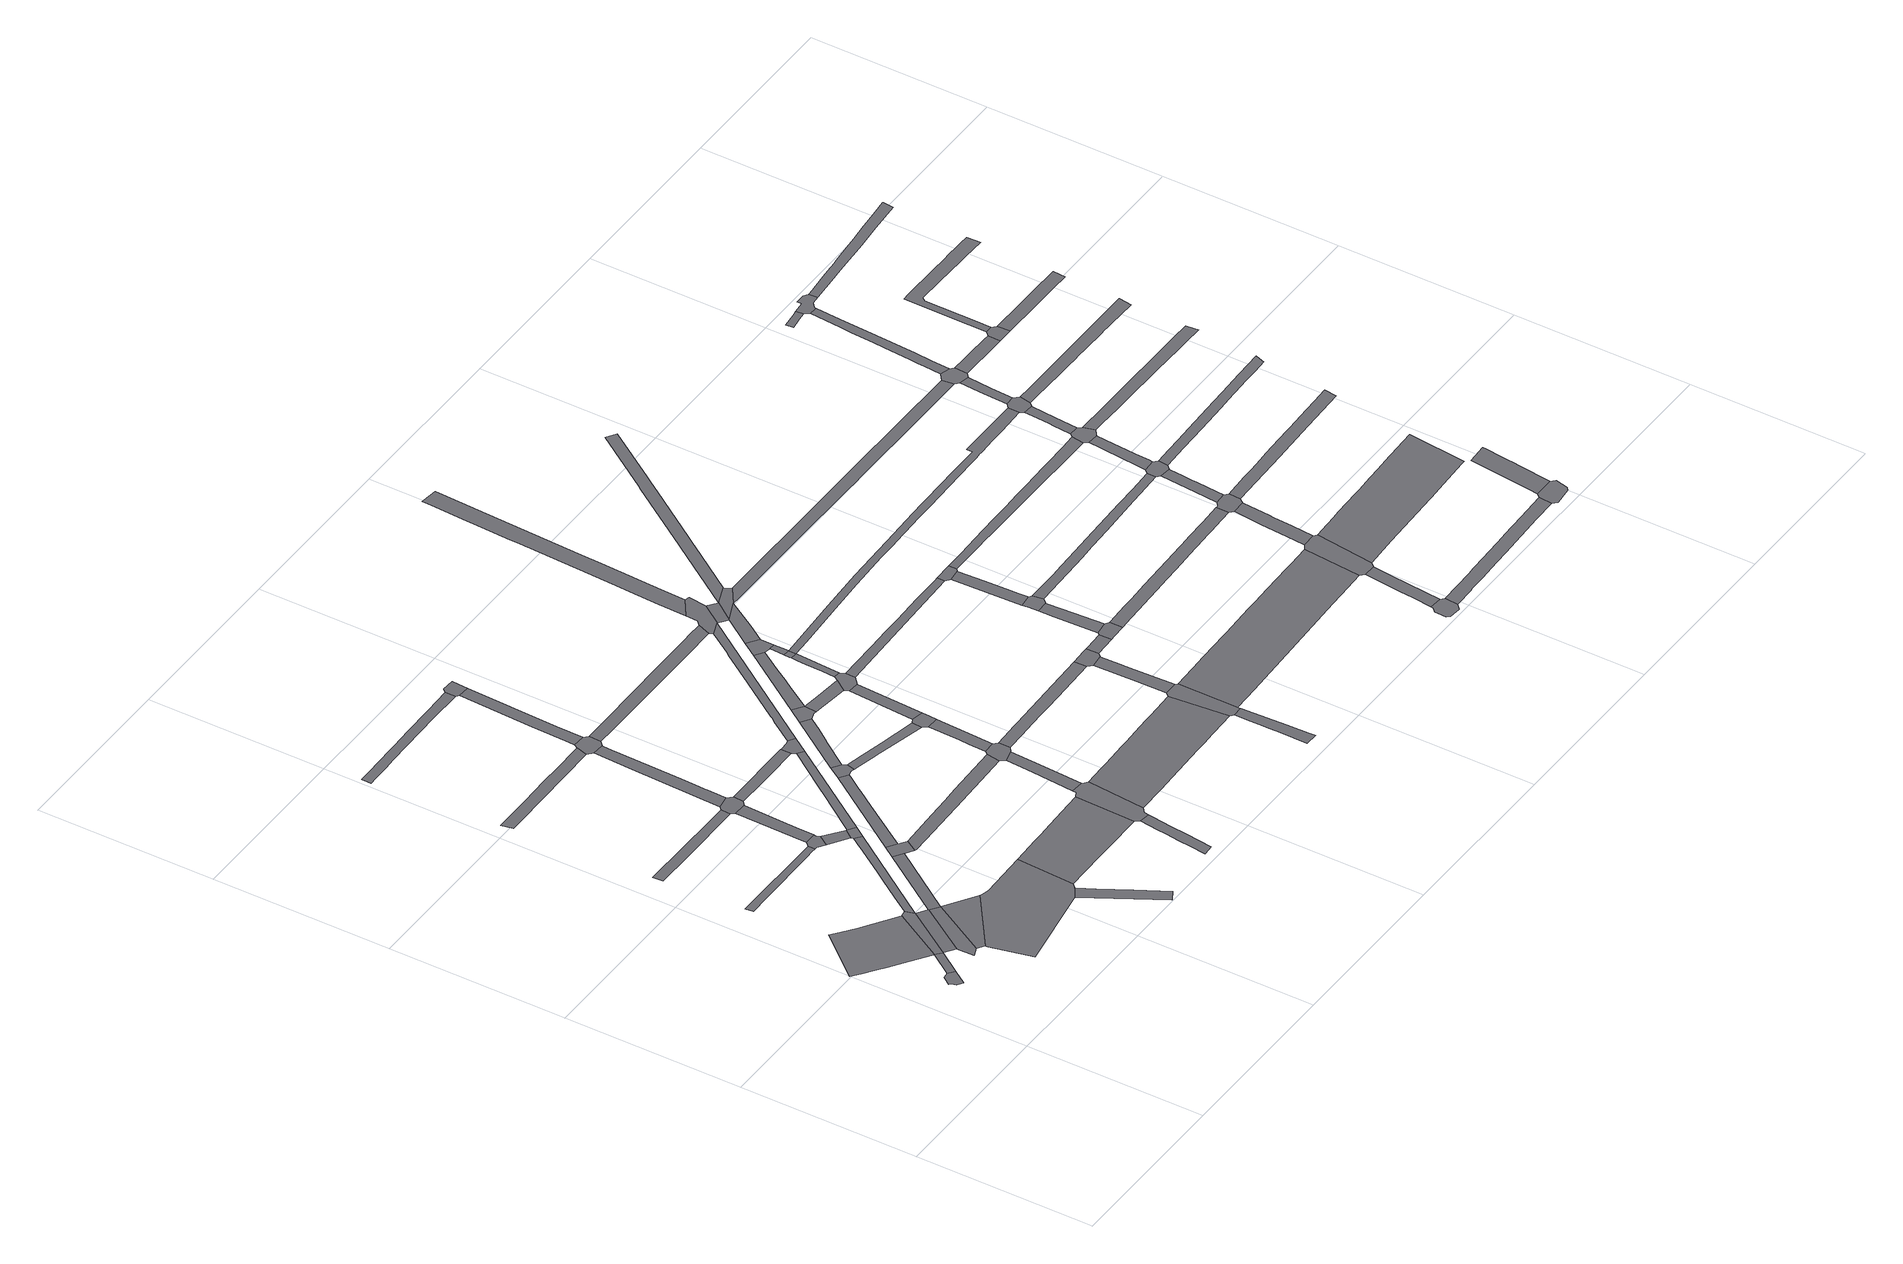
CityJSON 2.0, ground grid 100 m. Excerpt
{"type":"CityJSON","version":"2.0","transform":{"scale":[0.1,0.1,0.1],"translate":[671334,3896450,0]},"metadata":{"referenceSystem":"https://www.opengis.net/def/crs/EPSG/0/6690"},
"CityObjects":{
"road1":{"type":"Road","attributes":{"function":"9","usage":"9","RoadStructureAttribute.widthType":"9","RoadStructureAttribute.width":-9999,"RoadStructureAttribute.sectionType":"9"},"geometry":[{"type":"MultiSurface","lod":"1","boundaries":[[[0,1,2,3,4,5,6]]]}]},
"road2":{"type":"Road","attributes":{"function":"9","usage":"9","RoadStructureAttribute.widthType":"3","RoadStructureAttribute.width":5.74,"RoadStructureAttribute.sectionType":"1"},"geometry":[{"type":"MultiSurface","lod":"1","boundaries":[[[7,1,0,8,9,10]]]}]},
"road3":{"type":"Road","attributes":{"function":"2","usage":"1","RoadStructureAttribute.widthType":"1","RoadStructureAttribute.width":34.1,"RoadStructureAttribute.sectionType":"1"},"geometry":[{"type":"MultiSurface","lod":"1","boundaries":[[[11,12,13,14,15,16,10,17,18,19,20]]]}]},
"road4":{"type":"Road","attributes":{"function":"9","usage":"9","RoadStructureAttribute.widthType":"9","RoadStructureAttribute.width":-9999,"RoadStructureAttribute.sectionType":"9"},"geometry":[{"type":"MultiSurface","lod":"1","boundaries":[[[10,9,21,22,17]]]}]},
"road5":{"type":"Road","attributes":{"function":"2","usage":"1","RoadStructureAttribute.widthType":"1","RoadStructureAttribute.width":34.1,"RoadStructureAttribute.sectionType":"1"},"geometry":[{"type":"MultiSurface","lod":"1","boundaries":[[[21,9,23,24,25,26]]]}]},
"road6":{"type":"Road","attributes":{"function":"9","usage":"9","RoadStructureAttribute.widthType":"9","RoadStructureAttribute.width":-9999,"RoadStructureAttribute.sectionType":"9"},"geometry":[{"type":"MultiSurface","lod":"1","boundaries":[[[25,24,27,28,29]]]}]},
"road7":{"type":"Road","attributes":{"function":"2","usage":"1","RoadStructureAttribute.widthType":"1","RoadStructureAttribute.width":34.1,"RoadStructureAttribute.sectionType":"1"},"geometry":[{"type":"MultiSurface","lod":"1","boundaries":[[[28,30,31,32,29]]]}]},
"road8":{"type":"Road","attributes":{"function":"9","usage":"9","RoadStructureAttribute.widthType":"3","RoadStructureAttribute.width":4.42,"RoadStructureAttribute.sectionType":"1"},"geometry":[{"type":"MultiSurface","lod":"1","boundaries":[[[33,34,35,36,37,38,39,40,41,42,43,44]]]}]},
"road9":{"type":"Road","attributes":{"function":"9","usage":"9","RoadStructureAttribute.widthType":"9","RoadStructureAttribute.width":-9999,"RoadStructureAttribute.sectionType":"9"},"geometry":[{"type":"MultiSurface","lod":"1","boundaries":[[[45,46,47,48,49,50,31,30,51,52,53,54]]]}]},
"road10":{"type":"Road","attributes":{"function":"9","usage":"9","RoadStructureAttribute.widthType":"3","RoadStructureAttribute.width":5.07,"RoadStructureAttribute.sectionType":"1"},"geometry":[{"type":"MultiSurface","lod":"1","boundaries":[[[55,56,57,58,59,60,61]]]}]},
"road11":{"type":"Road","attributes":{"function":"9","usage":"9","RoadStructureAttribute.widthType":"2","RoadStructureAttribute.width":6.53,"RoadStructureAttribute.sectionType":"1"},"geometry":[{"type":"MultiSurface","lod":"1","boundaries":[[[25,29,62,63,64,65]]]}]},
"road12":{"type":"Road","attributes":{"function":"9","usage":"9","RoadStructureAttribute.widthType":"2","RoadStructureAttribute.width":6.53,"RoadStructureAttribute.sectionType":"1"},"geometry":[{"type":"MultiSurface","lod":"1","boundaries":[[[66,67,68,69,70,71,22,21,72,73,74]]]}]},
"road13":{"type":"Road","attributes":{"function":"9","usage":"9","RoadStructureAttribute.widthType":"9","RoadStructureAttribute.width":-9999,"RoadStructureAttribute.sectionType":"9"},"geometry":[{"type":"MultiSurface","lod":"1","boundaries":[[[75,76,77,33,44,78,79,80]]]}]},
"road14":{"type":"Road","attributes":{"function":"9","usage":"9","RoadStructureAttribute.widthType":"2","RoadStructureAttribute.width":6.78,"RoadStructureAttribute.sectionType":"1"},"geometry":[{"type":"MultiSurface","lod":"1","boundaries":[[[81,82,83,84,85,46,45]]]}]},
"road15":{"type":"Road","attributes":{"function":"9","usage":"9","RoadStructureAttribute.widthType":"3","RoadStructureAttribute.width":5.74,"RoadStructureAttribute.sectionType":"1"},"geometry":[{"type":"MultiSurface","lod":"1","boundaries":[[[86,87,88,89,90,91,92,93,94,95]]]}]},
"road16":{"type":"Road","attributes":{"function":"9","usage":"9","RoadStructureAttribute.widthType":"9","RoadStructureAttribute.width":-9999,"RoadStructureAttribute.sectionType":"9"},"geometry":[{"type":"MultiSurface","lod":"1","boundaries":[[[96,97,64,63,98,99,100,101]]]}]},
"road17":{"type":"Road","attributes":{"function":"9","usage":"9","RoadStructureAttribute.widthType":"3","RoadStructureAttribute.width":4.42,"RoadStructureAttribute.sectionType":"1"},"geometry":[{"type":"MultiSurface","lod":"1","boundaries":[[[79,102,103,80]]]}]},
"road18":{"type":"Road","attributes":{"function":"9","usage":"9","RoadStructureAttribute.widthType":"2","RoadStructureAttribute.width":6.87,"RoadStructureAttribute.sectionType":"1"},"geometry":[{"type":"MultiSurface","lod":"1","boundaries":[[[76,104,105,106,107,108,109,77]]]}]},
"road19":{"type":"Road","attributes":{"function":"9","usage":"9","RoadStructureAttribute.widthType":"9","RoadStructureAttribute.width":-9999,"RoadStructureAttribute.sectionType":"9"},"geometry":[{"type":"MultiSurface","lod":"1","boundaries":[[[102,74,73,110,111,112,103]]]}]},
"road20":{"type":"Road","attributes":{"function":"9","usage":"9","RoadStructureAttribute.widthType":"9","RoadStructureAttribute.width":-9999,"RoadStructureAttribute.sectionType":"9"},"geometry":[{"type":"MultiSurface","lod":"1","boundaries":[[[58,57,107,106,113,114,115,116]]]}]},
"road21":{"type":"Road","attributes":{"function":"9","usage":"9","RoadStructureAttribute.widthType":"3","RoadStructureAttribute.width":5.08,"RoadStructureAttribute.sectionType":"1"},"geometry":[{"type":"MultiSurface","lod":"1","boundaries":[[[117,118,119,120,121,122,123,124,125,126,127,128,129,130,131,132,133]]]}]},
"road22":{"type":"Road","attributes":{"function":"9","usage":"9","RoadStructureAttribute.widthType":"2","RoadStructureAttribute.width":6.87,"RoadStructureAttribute.sectionType":"1"},"geometry":[{"type":"MultiSurface","lod":"1","boundaries":[[[115,134,135,136,137,138,139,140,141,142,143,116]]]}]},
"road23":{"type":"Road","attributes":{"function":"9","usage":"9","RoadStructureAttribute.widthType":"2","RoadStructureAttribute.width":6.53,"RoadStructureAttribute.sectionType":"1"},"geometry":[{"type":"MultiSurface","lod":"1","boundaries":[[[96,144,145,146,147,148,149,150,97]]]}]},
"road24":{"type":"Road","attributes":{"function":"9","usage":"1","RoadStructureAttribute.widthType":"1","RoadStructureAttribute.width":34.1,"RoadStructureAttribute.sectionType":"1"},"geometry":[{"type":"MultiSurface","lod":"1","boundaries":[[[151,152,153,154,155,156,48,47,157,158,159,160]]]}]},
"road25":{"type":"Road","attributes":{"function":"9","usage":"9","RoadStructureAttribute.widthType":"2","RoadStructureAttribute.width":6.53,"RoadStructureAttribute.sectionType":"1"},"geometry":[{"type":"MultiSurface","lod":"1","boundaries":[[[110,161,162,163,164,165,111]]]}]},
"road26":{"type":"Road","attributes":{"function":"9","usage":"9","RoadStructureAttribute.widthType":"9","RoadStructureAttribute.width":-9999,"RoadStructureAttribute.sectionType":"9"},"geometry":[{"type":"MultiSurface","lod":"1","boundaries":[[[88,87,141,140,166,167,168,169,170]]]}]},
"road27":{"type":"Road","attributes":{"function":"9","usage":"9","RoadStructureAttribute.widthType":"3","RoadStructureAttribute.width":5.08,"RoadStructureAttribute.sectionType":"1"},"geometry":[{"type":"MultiSurface","lod":"1","boundaries":[[[171,114,113,172,173,174,175]]]}]},
"road28":{"type":"Road","attributes":{"function":"9","usage":"9","RoadStructureAttribute.widthType":"2","RoadStructureAttribute.width":7.23,"RoadStructureAttribute.sectionType":"1"},"geometry":[{"type":"MultiSurface","lod":"1","boundaries":[[[176,177,178,179,100,99,180,181,182,183,184,185]]]}]},
"road29":{"type":"Road","attributes":{"function":"9","usage":"9","RoadStructureAttribute.widthType":"2","RoadStructureAttribute.width":6.48,"RoadStructureAttribute.sectionType":"1"},"geometry":[{"type":"MultiSurface","lod":"1","boundaries":[[[186,187,188,189,190,191,192,193,194,195,196,197]]]}]},
"road30":{"type":"Road","attributes":{"function":"9","usage":"9","RoadStructureAttribute.widthType":"2","RoadStructureAttribute.width":6.87,"RoadStructureAttribute.sectionType":"1"},"geometry":[{"type":"MultiSurface","lod":"1","boundaries":[[[169,198,199,200,201,202,170]]]}]},
"road31":{"type":"Road","attributes":{"function":"9","usage":"9","RoadStructureAttribute.widthType":"9","RoadStructureAttribute.width":-9999,"RoadStructureAttribute.sectionType":"9"},"geometry":[{"type":"MultiSurface","lod":"1","boundaries":[[[150,149,203,204,205,206,207]]]}]},
"road32":{"type":"Road","attributes":{"function":"9","usage":"9","RoadStructureAttribute.widthType":"9","RoadStructureAttribute.width":-9999,"RoadStructureAttribute.sectionType":"9"},"geometry":[{"type":"MultiSurface","lod":"1","boundaries":[[[208,124,123,200,199,209]]]}]},
"road33":{"type":"Road","attributes":{"function":"9","usage":"9","RoadStructureAttribute.widthType":"9","RoadStructureAttribute.width":-9999,"RoadStructureAttribute.sectionType":"9"},"geometry":[{"type":"MultiSurface","lod":"1","boundaries":[[[197,196,210,211,212,213,214,215,216,217,151,160]]]}]},
"road34":{"type":"Road","attributes":{"function":"9","usage":"9","RoadStructureAttribute.widthType":"9","RoadStructureAttribute.width":-9999,"RoadStructureAttribute.sectionType":"9"},"geometry":[{"type":"MultiSurface","lod":"1","boundaries":[[[162,161,218,219,220,221,171,175]]]}]},
"road35":{"type":"Road","attributes":{"function":"9","usage":"9","RoadStructureAttribute.widthType":"2","RoadStructureAttribute.width":6.53,"RoadStructureAttribute.sectionType":"1"},"geometry":[{"type":"MultiSurface","lod":"1","boundaries":[[[207,206,222,223,224,225,226]]]}]},
"road36":{"type":"Road","attributes":{"function":"9","usage":"9","RoadStructureAttribute.widthType":"3","RoadStructureAttribute.width":4.64,"RoadStructureAttribute.sectionType":"1"},"geometry":[{"type":"MultiSurface","lod":"1","boundaries":[[[227,228,205,204,229,230,231,232,233]]]}]},
"road37":{"type":"Road","attributes":{"function":"9","usage":"9","RoadStructureAttribute.widthType":"3","RoadStructureAttribute.width":5.64,"RoadStructureAttribute.sectionType":"1"},"geometry":[{"type":"MultiSurface","lod":"1","boundaries":[[[234,216,215,235,236,237,238]]]}]},
"road38":{"type":"Road","attributes":{"function":"9","usage":"9","RoadStructureAttribute.widthType":"9","RoadStructureAttribute.width":-9999,"RoadStructureAttribute.sectionType":"9"},"geometry":[{"type":"MultiSurface","lod":"1","boundaries":[[[239,240,241,185,184,238,237,242]]]}]},
"road39":{"type":"Road","attributes":{"function":"9","usage":"9","RoadStructureAttribute.widthType":"9","RoadStructureAttribute.width":-9999,"RoadStructureAttribute.sectionType":"9"},"geometry":[{"type":"MultiSurface","lod":"1","boundaries":[[[225,243,244,245,246,226]]]}]},
"road40":{"type":"Road","attributes":{"function":"9","usage":"9","RoadStructureAttribute.widthType":"2","RoadStructureAttribute.width":6.71,"RoadStructureAttribute.sectionType":"1"},"geometry":[{"type":"MultiSurface","lod":"1","boundaries":[[[247,248,249,250,251,252,253,254,255,256,257,258,259,260,261,262,263,264,265,167,166]]]}]},
"road41":{"type":"Road","attributes":{"function":"9","usage":"9","RoadStructureAttribute.widthType":"2","RoadStructureAttribute.width":6.04,"RoadStructureAttribute.sectionType":"1"},"geometry":[{"type":"MultiSurface","lod":"1","boundaries":[[[266,267,268,269,241,240,270,271]]]}]},
"road42":{"type":"Road","attributes":{"function":"9","usage":"9","RoadStructureAttribute.widthType":"9","RoadStructureAttribute.width":-9999,"RoadStructureAttribute.sectionType":"9"},"geometry":[{"type":"MultiSurface","lod":"1","boundaries":[[[272,273,274,233,232,266,271]]]}]},
"road43":{"type":"Road","attributes":{"function":"9","usage":"9","RoadStructureAttribute.widthType":"3","RoadStructureAttribute.width":5.52,"RoadStructureAttribute.sectionType":"1"},"geometry":[{"type":"MultiSurface","lod":"1","boundaries":[[[275,245,244,276,277,278,279]]]}]},
"road44":{"type":"Road","attributes":{"function":"9","usage":"9","RoadStructureAttribute.widthType":"2","RoadStructureAttribute.width":6.53,"RoadStructureAttribute.sectionType":"1"},"geometry":[{"type":"MultiSurface","lod":"1","boundaries":[[[280,281,282,283,284,285,286,287,288,289,290,219,218,291,292]]]}]},
"road45":{"type":"Road","attributes":{"function":"9","usage":"1","RoadStructureAttribute.widthType":"1","RoadStructureAttribute.width":34.1,"RoadStructureAttribute.sectionType":"1"},"geometry":[{"type":"MultiSurface","lod":"1","boundaries":[[[212,293,294,295,296,297,298,299,300,301,302,303,304,305,306,307,308,213]]]}]},
"road46":{"type":"Road","attributes":{"function":"9","usage":"9","RoadStructureAttribute.widthType":"2","RoadStructureAttribute.width":6.04,"RoadStructureAttribute.sectionType":"1"},"geometry":[{"type":"MultiSurface","lod":"1","boundaries":[[[309,310,274,273,311]]]}]},
"road47":{"type":"Road","attributes":{"function":"9","usage":"9","RoadStructureAttribute.widthType":"2","RoadStructureAttribute.width":6.53,"RoadStructureAttribute.sectionType":"1"},"geometry":[{"type":"MultiSurface","lod":"1","boundaries":[[[312,246,245,313,314,315,316,317,318,319]]]}]},
"road48":{"type":"Road","attributes":{"function":"9","usage":"9","RoadStructureAttribute.widthType":"9","RoadStructureAttribute.width":-9999,"RoadStructureAttribute.sectionType":"9"},"geometry":[{"type":"MultiSurface","lod":"1","boundaries":[[[320,321,322,323,324,325,326,279,278,309,311]]]}]},
"road49":{"type":"Road","attributes":{"function":"9","usage":"9","RoadStructureAttribute.widthType":"4","RoadStructureAttribute.width":3.55,"RoadStructureAttribute.sectionType":"1"},"geometry":[{"type":"MultiSurface","lod":"1","boundaries":[[[327,328,329,330,325,324,331,332,333]]]}]},
"road50":{"type":"Road","attributes":{"function":"9","usage":"9","RoadStructureAttribute.widthType":"2","RoadStructureAttribute.width":7.23,"RoadStructureAttribute.sectionType":"1"},"geometry":[{"type":"MultiSurface","lod":"1","boundaries":[[[334,335,336,337,338,339,340,341,342,343,239,242]]]}]},
"road51":{"type":"Road","attributes":{"function":"9","usage":"9","RoadStructureAttribute.widthType":"9","RoadStructureAttribute.width":-9999,"RoadStructureAttribute.sectionType":"9"},"geometry":[{"type":"MultiSurface","lod":"1","boundaries":[[[332,344,345,346,333]]]}]},
"road52":{"type":"Road","attributes":{"function":"9","usage":"9","RoadStructureAttribute.widthType":"9","RoadStructureAttribute.width":-9999,"RoadStructureAttribute.sectionType":"9"},"geometry":[{"type":"MultiSurface","lod":"1","boundaries":[[[347,348,349,350,351,312,319]]]}]},
"road53":{"type":"Road","attributes":{"function":"9","usage":"9","RoadStructureAttribute.widthType":"4","RoadStructureAttribute.width":3.55,"RoadStructureAttribute.sectionType":"1"},"geometry":[{"type":"MultiSurface","lod":"1","boundaries":[[[352,349,348,345,344,353]]]}]},
"road54":{"type":"Road","attributes":{"function":"9","usage":"9","RoadStructureAttribute.widthType":"3","RoadStructureAttribute.width":5.89,"RoadStructureAttribute.sectionType":"1"},"geometry":[{"type":"MultiSurface","lod":"1","boundaries":[[[354,355,356,357,358,359,360,361,362,363,364]]]}]},
"road55":{"type":"Road","attributes":{"function":"9","usage":"9","RoadStructureAttribute.widthType":"2","RoadStructureAttribute.width":6.53,"RoadStructureAttribute.sectionType":"1"},"geometry":[{"type":"MultiSurface","lod":"1","boundaries":[[[365,351,350,366,367,368]]]}]},
"road56":{"type":"Road","attributes":{"function":"9","usage":"9","RoadStructureAttribute.widthType":"9","RoadStructureAttribute.width":-9999,"RoadStructureAttribute.sectionType":"9"},"geometry":[{"type":"MultiSurface","lod":"1","boundaries":[[[369,370,371,256,255,280,292,372,373]]]}]},
"road57":{"type":"Road","attributes":{"function":"9","usage":"9","RoadStructureAttribute.widthType":"9","RoadStructureAttribute.width":-9999,"RoadStructureAttribute.sectionType":"9"},"geometry":[{"type":"MultiSurface","lod":"1","boundaries":[[[374,375,301,300,364,363,376,377,378]]]}]},
"road58":{"type":"Road","attributes":{"function":"9","usage":"9","RoadStructureAttribute.widthType":"2","RoadStructureAttribute.width":6.53,"RoadStructureAttribute.sectionType":"1"},"geometry":[{"type":"MultiSurface","lod":"1","boundaries":[[[379,368,380,381,372,292]]]}]},
"road59":{"type":"Road","attributes":{"function":"9","usage":"9","RoadStructureAttribute.widthType":"2","RoadStructureAttribute.width":6.18,"RoadStructureAttribute.sectionType":"1"},"geometry":[{"type":"MultiSurface","lod":"1","boundaries":[[[382,383,375,374,384,385,386,387,388]]]}]},
"road60":{"type":"Road","attributes":{"function":"9","usage":"9","RoadStructureAttribute.widthType":"9","RoadStructureAttribute.width":-9999,"RoadStructureAttribute.sectionType":"9"},"geometry":[{"type":"MultiSurface","lod":"1","boundaries":[[[367,389,390,380,368]]]}]},
"road61":{"type":"Road","attributes":{"function":"9","usage":"9","RoadStructureAttribute.widthType":"3","RoadStructureAttribute.width":5.52,"RoadStructureAttribute.sectionType":"1"},"geometry":[{"type":"MultiSurface","lod":"1","boundaries":[[[391,392,393,394,395,396,397,398,399,322,321,400,401,402]]]}]},
"road62":{"type":"Road","attributes":{"function":"9","usage":"9","RoadStructureAttribute.widthType":"9","RoadStructureAttribute.width":-9999,"RoadStructureAttribute.sectionType":"9"},"geometry":[{"type":"MultiSurface","lod":"1","boundaries":[[[340,403,388,387,404,405,406,341]]]}]},
"road63":{"type":"Road","attributes":{"function":"9","usage":"9","RoadStructureAttribute.widthType":"2","RoadStructureAttribute.width":10.19,"RoadStructureAttribute.sectionType":"1"},"geometry":[{"type":"MultiSurface","lod":"1","boundaries":[[[369,407,408,409,410,411,412,413,414,415,416,417,418,419,420,421,422,423,424,425,426,427,428,429,370]]]}]},
"road64":{"type":"Road","attributes":{"function":"9","usage":"9","RoadStructureAttribute.widthType":"2","RoadStructureAttribute.width":7.23,"RoadStructureAttribute.sectionType":"1"},"geometry":[{"type":"MultiSurface","lod":"1","boundaries":[[[430,431,432,405,404]]]}]},
"road65":{"type":"Road","attributes":{"function":"9","usage":"9","RoadStructureAttribute.widthType":"9","RoadStructureAttribute.width":-9999,"RoadStructureAttribute.sectionType":"9"},"geometry":[{"type":"MultiSurface","lod":"1","boundaries":[[[433,431,430,434,435,436,437]]]}]},
"road66":{"type":"Road","attributes":{"function":"9","usage":"9","RoadStructureAttribute.widthType":"2","RoadStructureAttribute.width":6.57,"RoadStructureAttribute.sectionType":"1"},"geometry":[{"type":"MultiSurface","lod":"1","boundaries":[[[438,439,440,441,433,437]]]}]},
"road67":{"type":"Road","attributes":{"function":"9","usage":"9","RoadStructureAttribute.widthType":"9","RoadStructureAttribute.width":-9999,"RoadStructureAttribute.sectionType":"9"},"geometry":[{"type":"MultiSurface","lod":"1","boundaries":[[[439,442,443,444,445,446,447,440]]]}]},
"road68":{"type":"Road","attributes":{"function":"9","usage":"9","RoadStructureAttribute.widthType":"2","RoadStructureAttribute.width":6.57,"RoadStructureAttribute.sectionType":"1"},"geometry":[{"type":"MultiSurface","lod":"1","boundaries":[[[448,449,450,451,452,446,445]]]}]},
"road69":{"type":"Road","attributes":{"function":"9","usage":"9","RoadStructureAttribute.widthType":"9","RoadStructureAttribute.width":-9999,"RoadStructureAttribute.sectionType":"9"},"geometry":[{"type":"MultiSurface","lod":"1","boundaries":[[[401,452,451,453,454,455,402]]]}]},
"road70":{"type":"Road","attributes":{"function":"9","usage":"1","RoadStructureAttribute.widthType":"1","RoadStructureAttribute.width":34.1,"RoadStructureAttribute.sectionType":"1"},"geometry":[{"type":"MultiSurface","lod":"1","boundaries":[[[377,456,457,458,459,460,461,462,463,464,465,466,467,468,469,470,471,472,473,474,378]]]}]},
"road71":{"type":"Road","attributes":{"function":"9","usage":"9","RoadStructureAttribute.widthType":"2","RoadStructureAttribute.width":6.53,"RoadStructureAttribute.sectionType":"1"},"geometry":[{"type":"MultiSurface","lod":"1","boundaries":[[[390,475,476,477,478,479,480,481,482,483,484,485,486,487,488,489,490,380]]]}]},
"road72":{"type":"Road","attributes":{"function":"9","usage":"9","RoadStructureAttribute.widthType":"3","RoadStructureAttribute.width":4.75,"RoadStructureAttribute.sectionType":"1"},"geometry":[{"type":"MultiSurface","lod":"1","boundaries":[[[491,492,493,494,495,496,497,498,499,500,501,502,503,504,505,506,507,508,509,510,511,512,513,514,515,516,517,518,519,520,521,522,523,524,525,526,527,528,344,332]]]}]},
"road73":{"type":"Road","attributes":{"function":"9","usage":"9","RoadStructureAttribute.widthType":"2","RoadStructureAttribute.width":7.23,"RoadStructureAttribute.sectionType":"1"},"geometry":[{"type":"MultiSurface","lod":"1","boundaries":[[[529,530,531,532,533,534,535,536,537,538,539,540,436,435,541,542,543,544,545,546,547,548,549,550,551,552,553,554]]]}]},
"road74":{"type":"Road","attributes":{"function":"9","usage":"9","RoadStructureAttribute.widthType":"9","RoadStructureAttribute.width":-9999,"RoadStructureAttribute.sectionType":"9"},"geometry":[{"type":"MultiSurface","lod":"1","boundaries":[[[555,556,557,558,559,560,561,562,563,564]]]}]},
"road75":{"type":"Road","attributes":{"function":"9","usage":"9","RoadStructureAttribute.widthType":"3","RoadStructureAttribute.width":5.14,"RoadStructureAttribute.sectionType":"1"},"geometry":[{"type":"MultiSurface","lod":"1","boundaries":[[[565,566,567,568,569,570,571,572,444,443,573,574,575,576,577,578,579,580,581,582,583,584]]]}]},
"road76":{"type":"Road","attributes":{"function":"9","usage":"9","RoadStructureAttribute.widthType":"2","RoadStructureAttribute.width":6.9,"RoadStructureAttribute.sectionType":"1"},"geometry":[{"type":"MultiSurface","lod":"1","boundaries":[[[367,585,586,587,588,589,590,591,592,593,594,595,596,597,598,599,600,601,602,603,604,605,606,607,608,609,610,611,612,389]]]}]},
"road77":{"type":"Road","attributes":{"function":"9","usage":"9","RoadStructureAttribute.widthType":"2","RoadStructureAttribute.width":7.89,"RoadStructureAttribute.sectionType":"1"},"geometry":[{"type":"MultiSurface","lod":"1","boundaries":[[[613,614,615,616,617,561,560,618,619,620]]]}]},
"road78":{"type":"Road","attributes":{"function":"9","usage":"9","RoadStructureAttribute.widthType":"3","RoadStructureAttribute.width":5.52,"RoadStructureAttribute.sectionType":"1"},"geometry":[{"type":"MultiSurface","lod":"1","boundaries":[[[453,621,622,623,624,625,626,627,628,629,630,631,632,633,634,635,636,637,638,639,640,641,454]]]}]},
"road79":{"type":"Road","attributes":{"function":"9","usage":"9","RoadStructureAttribute.widthType":"9","RoadStructureAttribute.width":-9999,"RoadStructureAttribute.sectionType":"9"},"geometry":[{"type":"MultiSurface","lod":"1","boundaries":[[[461,460,613,620,642,643,644,645]]]}]},
"road80":{"type":"Road","attributes":{"function":"9","usage":"9","RoadStructureAttribute.widthType":"2","RoadStructureAttribute.width":6.47,"RoadStructureAttribute.sectionType":"1"},"geometry":[{"type":"MultiSurface","lod":"1","boundaries":[[[644,646,647,648,649,650,651,652,645]]]}]},
"road81":{"type":"Road","attributes":{"function":"9","usage":"9","RoadStructureAttribute.widthType":"2","RoadStructureAttribute.width":6.87,"RoadStructureAttribute.sectionType":"1"},"geometry":[{"type":"MultiSurface","lod":"1","boundaries":[[[653,654,655,656,657,658,659,660,661,662,663,664,665,666,667,668,669,559,558]]]}]},
"road82":{"type":"Road","attributes":{"function":"9","usage":"9","RoadStructureAttribute.widthType":"9","RoadStructureAttribute.width":-9999,"RoadStructureAttribute.sectionType":"9"},"geometry":[{"type":"MultiSurface","lod":"1","boundaries":[[[650,649,670,671,672,673,674,554,553]]]}]},
"road83":{"type":"Road","attributes":{"function":"9","usage":"9","RoadStructureAttribute.widthType":"2","RoadStructureAttribute.width":6.47,"RoadStructureAttribute.sectionType":"1"},"geometry":[{"type":"MultiSurface","lod":"1","boundaries":[[[675,676,677,678,679,680,681,673,672]]]}]},
"road84":{"type":"Road","attributes":{"function":"9","usage":"9","RoadStructureAttribute.widthType":"9","RoadStructureAttribute.width":-9999,"RoadStructureAttribute.sectionType":"9"},"geometry":[{"type":"MultiSurface","lod":"1","boundaries":[[[680,679,682,683,684,685,565,584]]]}]},
"road85":{"type":"Road","attributes":{"function":"9","usage":"9","RoadStructureAttribute.widthType":"2","RoadStructureAttribute.width":6.47,"RoadStructureAttribute.sectionType":"1"},"geometry":[{"type":"MultiSurface","lod":"1","boundaries":[[[686,687,688,689,690,691,685,684,692,693,694,695,696,697,698]]]}]},
"road86":{"type":"Road","attributes":{"function":"9","usage":"1","RoadStructureAttribute.widthType":"1","RoadStructureAttribute.width":34.1,"RoadStructureAttribute.sectionType":"1"},"geometry":[{"type":"MultiSurface","lod":"1","boundaries":[[[699,700,701,702,703,704,705,706,707,708,709,710,711,643,642,712,713,714,715,716]]]}]},
"road87":{"type":"Road","attributes":{"function":"9","usage":"9","RoadStructureAttribute.widthType":"9","RoadStructureAttribute.width":-9999,"RoadStructureAttribute.sectionType":"9"},"geometry":[{"type":"MultiSurface","lod":"1","boundaries":[[[697,717,718,719,720,721,628,627,698]]]}]},
"road88":{"type":"Road","attributes":{"function":"9","usage":"9","RoadStructureAttribute.widthType":"2","RoadStructureAttribute.width":6.47,"RoadStructureAttribute.sectionType":"1"},"geometry":[{"type":"MultiSurface","lod":"1","boundaries":[[[720,722,723,724,725,726,727,721]]]}]},
"road89":{"type":"Road","attributes":{"function":"9","usage":"9","RoadStructureAttribute.widthType":"9","RoadStructureAttribute.width":-9999,"RoadStructureAttribute.sectionType":"9"},"geometry":[{"type":"MultiSurface","lod":"1","boundaries":[[[728,729,730,731,513,512,724,723]]]}]},
"road90":{"type":"Road","attributes":{"function":"9","usage":"9","RoadStructureAttribute.widthType":"9","RoadStructureAttribute.width":-9999,"RoadStructureAttribute.sectionType":"9"},"geometry":[{"type":"MultiSurface","lod":"1","boundaries":[[[732,661,660,733,734,735,736,737]]]}]},
"road91":{"type":"Road","attributes":{"function":"9","usage":"9","RoadStructureAttribute.widthType":"2","RoadStructureAttribute.width":6.52,"RoadStructureAttribute.sectionType":"1"},"geometry":[{"type":"MultiSurface","lod":"1","boundaries":[[[670,738,739,740,741,742,743,744,745,746,747,748,749,750,751,752,753,754,671]]]}]},
"road92":{"type":"Road","attributes":{"function":"9","usage":"9","RoadStructureAttribute.widthType":"2","RoadStructureAttribute.width":6.47,"RoadStructureAttribute.sectionType":"1"},"geometry":[{"type":"MultiSurface","lod":"1","boundaries":[[[730,755,756,757,758,759,731]]]}]},
"road93":{"type":"Road","attributes":{"function":"9","usage":"9","RoadStructureAttribute.widthType":"9","RoadStructureAttribute.width":-9999,"RoadStructureAttribute.sectionType":"9"},"geometry":[{"type":"MultiSurface","lod":"1","boundaries":[[[760,761,762,603,602,757,756,763]]]}]},
"road94":{"type":"Road","attributes":{"function":"9","usage":"9","RoadStructureAttribute.widthType":"2","RoadStructureAttribute.width":10.87,"RoadStructureAttribute.sectionType":"1"},"geometry":[{"type":"MultiSurface","lod":"1","boundaries":[[[764,765,766,767,732,737,768,769,770,771,772,773]]]}]},
"road95":{"type":"Road","attributes":{"function":"9","usage":"9","RoadStructureAttribute.widthType":"3","RoadStructureAttribute.width":5.25,"RoadStructureAttribute.sectionType":"1"},"geometry":[{"type":"MultiSurface","lod":"1","boundaries":[[[774,775,776,777,778,779,780,781,782,783,784,785,786,787,788,789,790,791,683,682]]]}]},
"road96":{"type":"Road","attributes":{"function":"9","usage":"9","RoadStructureAttribute.widthType":"3","RoadStructureAttribute.width":4.96,"RoadStructureAttribute.sectionType":"1"},"geometry":[{"type":"MultiSurface","lod":"1","boundaries":[[[792,793,794,795,796,797,798,799,800,762,761,801,802,803,804,805]]]}]},
"road97":{"type":"Road","attributes":{"function":"9","usage":"9","RoadStructureAttribute.widthType":"2","RoadStructureAttribute.width":6.9,"RoadStructureAttribute.sectionType":"1"},"geometry":[{"type":"MultiSurface","lod":"1","boundaries":[[[806,807,808,809,810,811,812,813,814,815,760,763]]]}]},
"road98":{"type":"Road","attributes":{"function":"9","usage":"9","RoadStructureAttribute.widthType":"3","RoadStructureAttribute.width":5.21,"RoadStructureAttribute.sectionType":"9"},"geometry":[{"type":"MultiSurface","lod":"1","boundaries":[[[816,817,818,819,820,821]]]}]},
"road99":{"type":"Road","attributes":{"function":"9","usage":"9","RoadStructureAttribute.widthType":"2","RoadStructureAttribute.width":6.26,"RoadStructureAttribute.sectionType":"1"},"geometry":[{"type":"MultiSurface","lod":"1","boundaries":[[[822,823,824,825,826,827,828,829,719,718,830,831,832,833,834,835,836,837,838,839,840]]]}]},
"road100":{"type":"Road","attributes":{"function":"9","usage":"9","RoadStructureAttribute.widthType":"9","RoadStructureAttribute.width":-9999,"RoadStructureAttribute.sectionType":"9"},"geometry":[{"type":"MultiSurface","lod":"1","boundaries":[[[792,805,841,842,843,844,845,846,847,848,816,821]]]}]},
"road101":{"type":"Road","attributes":{"function":"9","usage":"9","RoadStructureAttribute.widthType":"2","RoadStructureAttribute.width":6.5,"RoadStructureAttribute.sectionType":"1"},"geometry":[{"type":"MultiSurface","lod":"1","boundaries":[[[849,850,851,852,853,854,855,856,857,858,859,860,729,728,861,862,863,864,865,866,867,868,869,870,871,872,873]]]}]},
"road102":{"type":"Road","attributes":{"function":"9","usage":"9","RoadStructureAttribute.widthType":"9","RoadStructureAttribute.width":-9999,"RoadStructureAttribute.sectionType":"9"},"geometry":[{"type":"MultiSurface","lod":"1","boundaries":[[[874,875,876,810,809,877,878]]]}]},
"road103":{"type":"Road","attributes":{"function":"9","usage":"9","RoadStructureAttribute.widthType":"2","RoadStructureAttribute.width":6.9,"RoadStructureAttribute.sectionType":"1"},"geometry":[{"type":"MultiSurface","lod":"1","boundaries":[[[879,880,881,882,883,884,885,886,874,878]]]}]},
"road104":{"type":"Road","attributes":{"function":"9","usage":"9","RoadStructureAttribute.widthType":"3","RoadStructureAttribute.width":5.74,"RoadStructureAttribute.sectionType":"1"},"geometry":[{"type":"MultiSurface","lod":"1","boundaries":[[[887,888,889,890,891,892,893,894,895,896,897,898,899,876,875,900,901,902,903,904,905,906,907]]]}]},
"road105":{"type":"Road","attributes":{"function":"9","usage":"9","RoadStructureAttribute.widthType":"3","RoadStructureAttribute.width":5.21,"RoadStructureAttribute.sectionType":"1"},"geometry":[{"type":"MultiSurface","lod":"1","boundaries":[[[908,909,910,911,912,913,914,915,916,917,918,919,920,921,922,923,924,925,926,927,844,843]]]}]}
},
"vertices":[
[308,598,0],[272,623,0],[237,619,0],[203,571,0],[215,563,0],[219,538,0],[251,516,0],
[359,751,0],[394,722,0],[395,725,0],[361,753,0],
[2,1008,0],[47,971,0],[113,925,0],[157,894,0],[253,828,0],[359,755,0],[529,1044,0],[333,1175,0],[273,1221,0],[216,1264,0],
[580,1001,0],[566,1050,0],
[398,723,0],[454,684,0],[637,959,0],[634,961,0],
[456,587,0],[509,607,0],[688,923,0],
[546,581,0],[860,809,0],[690,922,0],
[741,1710,0],[651,1710,0],[622,1710,0],[520,1710,0],[511,1710,0],[399,1710,0],[173,1710,0],[177,1666,0],[295,1667,0],[669,1670,0],[713,1671,0],[741,1671,0],
[1091,414,0],[1153,453,0],[1178,476,0],[1195,802,0],[916,793,0],[874,802,0],[550,566,0],[605,333,0],[1066,410,0],[1069,410,0],
[143,2159,0],[365,2159,0],[751,2159,0],[754,2213,0],[297,2216,0],[260,2217,0],[142,2218,0],
[689,926,0],[941,1289,0],[888,1325,0],[638,961,0],
[885,1520,0],[851,1470,0],[749,1319,0],[734,1298,0],[707,1258,0],[632,1148,0],[582,1003,0],[946,1529,0],[909,1555,0],
[829,1722,0],[829,1731,0],[763,1733,0],[756,1671,0],[798,1643,0],[836,1700,0],
[1235,166,0],[1327,7,0],[1383,40,0],[1291,207,0],[1203,363,0],
[167,2985,0],[770,2992,0],[789,3054,0],[583,3052,0],[516,3052,0],[484,3052,0],[306,3050,0],[119,3049,0],[88,3048,0],[103,2984,0],
[986,1354,0],[934,1390,0],[943,1287,0],[988,1260,0],[1028,1325,0],[988,1353,0],
[906,1571,0],[943,1621,0],
[832,1837,0],[835,1935,0],[842,2137,0],[769,2139,0],[766,1937,0],[764,1810,0],
[988,1590,0],[949,1617,0],[946,1619,0],
[865,2158,0],[870,2214,0],[846,2242,0],[773,2231,0],
[31,3750,0],[68,3750,0],[122,3751,0],[170,3752,0],[239,3754,0],[617,3761,0],[812,3761,0],[811,3820,0],[649,3815,0],[452,3811,0],[410,3811,0],[318,3809,0],[286,3808,0],[204,3807,0],[152,3806,0],[136,3805,0],[31,3803,0],
[849,2352,0],[849,2368,0],[850,2400,0],[853,2503,0],[858,2691,0],[864,2907,0],[866,2960,0],[798,2964,0],[791,2763,0],[778,2387,0],
[1018,1403,0],[1165,1619,0],[1233,1720,0],[1252,1748,0],[1302,1821,0],[1310,1833,0],[1261,1867,0],
[1748,820,0],[1677,818,0],[1560,814,0],[1498,812,0],[1416,809,0],[1361,808,0],[1276,477,0],[1432,479,0],[1505,480,0],[1738,482,0],
[1349,2112,0],[1314,2135,0],[1156,1910,0],[1102,1835,0],[1067,1785,0],
[890,2983,0],[893,3051,0],[882,3061,0],[871,3071,0],[801,3076,0],
[1300,2216,0],[910,2158,0],[985,2157,0],[1104,2157,0],[1300,2157,0],
[1486,1343,0],[1422,1340,0],[1387,1339,0],[1265,1334,0],[999,1253,0],[1156,1259,0],[1436,1268,0],[1488,1270,0],[1785,1279,0],[1796,1354,0],
[1745,351,0],[1739,300,0],[1729,219,0],[1721,148,0],[1710,59,0],[1771,64,0],[1790,217,0],[1801,312,0],[1808,366,0],[1816,432,0],[1818,450,0],[1758,457,0],
[876,3227,0],[896,3743,0],[828,3746,0],[811,3324,0],[803,3129,0],
[1335,1842,0],[1358,1836,0],[1369,1882,0],[1357,1906,0],[1310,1938,0],
[830,3838,0],[899,3835,0],
[1821,477,0],[1834,487,0],[1848,499,0],[1878,828,0],[1862,842,0],[1851,852,0],[1780,857,0],[1779,838,0],
[1410,2201,0],[1375,2225,0],[1356,2217,0],[1303,2216,0],
[1463,2054,0],[1471,2066,0],[1530,2147,0],[1578,2215,0],[1526,2251,0],
[1601,1833,0],[1475,1860,0],[1395,1828,0],[1476,1809,0],[1532,1796,0],[1806,1732,0],[1809,1788,0],
[1797,1094,0],[1860,997,0],[1866,1102,0],[1875,1269,0],[1809,1252,0],
[1903,1356,0],[1880,1376,0],[1814,1373,0],[1901,1290,0],
[1618,2228,0],[1634,2226,0],[1643,2296,0],[1584,2336,0],
[992,2983,0],[1066,2983,0],[1344,2983,0],[1369,2983,0],[1451,2983,0],[1495,2983,0],[1635,2983,0],[1669,2983,0],[1870,2984,0],[1898,3058,0],[1815,3058,0],[1762,3057,0],[1713,3057,0],[1685,3057,0],[1606,3056,0],[1511,3056,0],[1449,3055,0],[1350,3055,0],[985,3052,0],
[1828,1706,0],[1823,1583,0],[1821,1526,0],[1818,1469,0],[1885,1496,0],[1895,1703,0],
[1898,1747,0],[1900,1788,0],[1834,1802,0],
[1745,2285,0],[1678,2221,0],[1709,2217,0],[1845,2200,0],[1894,2269,0],
[1880,2962,0],[1795,2837,0],[1774,2807,0],[1751,2773,0],[1702,2702,0],[1648,2623,0],[1490,2394,0],[1490,2393,0],[1482,2381,0],[1473,2368,0],[1464,2356,0],[1958,2992,0],[1959,2994,0],
[2011,503,0],[2122,507,0],[2242,510,0],[2360,514,0],[2439,516,0],[2454,516,0],[2516,518,0],[2671,523,0],[2639,853,0],[2471,848,0],[2435,847,0],[2366,844,0],[2235,840,0],[2194,838,0],[2042,833,0],[1997,832,0],
[1858,2176,0],[1846,1986,0],[1918,2171,0],
[1842,2711,0],[1696,2380,0],[1709,2400,0],[1749,2462,0],[1762,2482,0],[1807,2552,0],[1831,2590,0],[1888,2679,0],
[1940,2191,0],[1958,2208,0],[1961,2263,0],[1948,2280,0],[1948,2291,0],[1911,2293,0],[1896,2271,0],
[1920,2511,0],[1918,2463,0],[1915,2379,0],[1914,2364,0],[1961,2542,0],[1961,2545,0],[1922,2547,0],
[2018,1293,0],[2055,1294,0],[2186,1297,0],[2250,1299,0],[2352,1301,0],[2414,1303,0],[2624,1308,0],[2622,1378,0],[2079,1361,0],[2051,1360,0],
[1962,2588,0],[1924,2590,0],[1922,2557,0],
[1925,2674,0],[1928,2674,0],[1963,2673,0],[1964,2750,0],[1900,2795,0],
[1962,2604,0],[1962,2591,0],
[2689,412,0],[2689,367,0],[2690,312,0],[2690,250,0],[2691,95,0],[2762,93,0],[2760,133,0],[2755,254,0],[2752,331,0],[2745,508,0],[2688,506,0],
[2009,2954,0],[2024,2844,0],[2127,3006,0],[2011,2957,0],
[2027,3217,0],[1924,3148,0],[1921,3080,0],[2039,3109,0],[2052,3211,0],
[2732,874,0],[2656,874,0],[2745,521,0],[2745,524,0],[2745,865,0],
[1987,2974,0],[2093,3067,0],[2066,3088,0],
[2652,1118,0],[2653,1043,0],[2728,1013,0],[2725,1128,0],[2723,1187,0],[2720,1293,0],[2649,1285,0],
[2222,3073,0],[2203,3112,0],
[2795,2279,0],[2673,2277,0],[2631,2276,0],[2564,2275,0],[2446,2272,0],[2331,2270,0],[2271,2269,0],[2199,2268,0],[2061,2265,0],[2557,2227,0],[2816,2236,0],[2815,2280,0],
[2636,1297,0],[2738,1313,0],[2735,1382,0],[2713,1381,0],
[2033,3360,0],[2038,3474,0],[2042,3549,0],[2049,3710,0],[2054,3827,0],[2080,4432,0],[2089,4638,0],[2091,4681,0],[1993,4693,0],[1991,4636,0],[1986,4533,0],[1982,4453,0],[1980,4392,0],[1970,4177,0],[1968,4119,0],[1966,4092,0],[1965,4058,0],[1963,4010,0],[1953,3787,0],[1952,3769,0],[1941,3532,0],[1939,3474,0],[1931,3307,0],
[2862,1317,0],[2859,1386,0],[2751,1382,0],
[2872,1399,0],[2888,1318,0],[2968,1321,0],[2967,1394,0],[2947,1409,0],
[2935,1646,0],[2930,1733,0],[2860,1731,0],[2863,1644,0],
[2943,1747,0],[2952,1758,0],[2942,1817,0],[2926,1829,0],[2856,1821,0],[2858,1784,0],
[2924,1887,0],[2922,1930,0],[2916,2075,0],[2910,2224,0],[2841,2217,0],
[2924,2238,0],[2923,2282,0],[2913,2281,0],
[2902,530,0],[3158,540,0],[3660,560,0],[3741,563,0],[3914,570,0],[3944,898,0],[3872,896,0],[3823,894,0],[3781,893,0],[3763,893,0],[3683,890,0],[3591,888,0],[3475,885,0],[3411,883,0],[3199,877,0],[3163,876,0],[3092,874,0],[2975,871,0],[2945,870,0],
[2352,3328,0],[2398,3395,0],[2421,3428,0],[2441,3457,0],[2659,3775,0],[2708,3846,0],[2729,3876,0],[2830,4023,0],[2932,4172,0],[2879,4208,0],[2649,3874,0],[2632,3850,0],[2371,3472,0],[2365,3462,0],[2357,3450,0],[2094,3070,0],
[1964,2546,0],[2060,2551,0],[2322,2567,0],[2561,2581,0],[2568,2581,0],[2805,2590,0],[2905,2593,0],[3009,2596,0],[3110,2599,0],[3144,2600,0],[3212,2601,0],[3262,2601,0],[3442,2604,0],[3539,2607,0],[3642,2609,0],[3697,2610,0],[3725,2611,0],[3750,2611,0],[3846,2614,0],[3934,2616,0],[3995,2617,0],[4101,2620,0],[4102,2685,0],[4035,2685,0],[3844,2685,0],[3771,2684,0],[3727,2684,0],[3727,2650,0],[3699,2649,0],[3606,2649,0],[3549,2648,0],[3296,2645,0],[3262,2645,0],[3173,2642,0],[2924,2635,0],[2625,2626,0],[2356,2612,0],[1965,2588,0],
[3858,1424,0],[3856,1424,0],[3727,1420,0],[3707,1419,0],[3643,1417,0],[3448,1411,0],[3300,1406,0],[3222,1403,0],[3174,1401,0],[3125,1400,0],[3052,1397,0],[3026,1396,0],[3048,1324,0],[3131,1327,0],[3172,1329,0],[3237,1331,0],[3298,1333,0],[3393,1337,0],[3480,1340,0],[3669,1347,0],[3756,1350,0],[3775,1351,0],[3829,1353,0],[3863,1354,0],[3990,1359,0],[3988,1429,0],
[3883,28,0],[3948,21,0],[3966,37,0],[3977,48,0],[3984,123,0],[3966,140,0],[3894,148,0],[3892,134,0],[3872,112,0],[3866,45,0],
[4035,1850,0],[3893,1845,0],[3765,1841,0],[3512,1833,0],[3399,1829,0],[3163,1821,0],[3138,1820,0],[3078,1818,0],[3177,1766,0],[3251,1768,0],[3260,1769,0],[3309,1771,0],[3363,1773,0],[3373,1773,0],[3429,1776,0],[3485,1778,0],[3551,1781,0],[3821,1793,0],[3884,1795,0],[4033,1802,0],
[2180,3006,0],[2230,3006,0],[2327,3006,0],[2342,3006,0],[2885,3005,0],[2968,3005,0],[3118,3005,0],[3166,3004,0],[3224,3004,0],[3287,3004,0],[3346,3004,0],[3400,3004,0],[3463,3004,0],[3635,3003,0],[3768,3003,0],[3976,3003,0],[4094,3002,0],[4119,3002,0],[4111,3069,0],[3935,3069,0],[3887,3069,0],[3782,3070,0],[3265,3071,0],[3093,3071,0],[3047,3071,0],[2981,3071,0],[2913,3071,0],[2343,3073,0],
[3938,546,0],[3920,389,0],[3914,334,0],[3910,298,0],[3906,255,0],[3995,436,0],[4004,520,0],[4007,546,0],
[3042,2238,0],[3125,2238,0],[3181,2238,0],[3251,2238,0],[3464,2238,0],[3531,2238,0],[4069,2236,0],[4077,2304,0],[3986,2302,0],[3843,2300,0],[3792,2299,0],[3738,2297,0],[3635,2295,0],[3544,2294,0],[3520,2293,0],[3440,2292,0],[3330,2289,0],[3262,2288,0],[3151,2286,0],[3121,2285,0],[3014,2283,0],
[4028,570,0],[4072,904,0],[4054,919,0],[3972,915,0],
[4064,1050,0],[4072,1157,0],[4074,1179,0],[4087,1341,0],[4009,1338,0],[3994,1173,0],[3981,1018,0],
[4104,52,0],[4118,53,0],[4211,56,0],[4303,59,0],[4351,61,0],[4436,64,0],[4731,74,0],[4876,79,0],[4882,152,0],[4708,147,0],[4548,141,0],[4533,141,0],[4475,139,0],[4270,132,0],[4248,132,0],[4230,131,0],[4210,130,0],
[4107,1366,0],[4110,1433,0],[4091,1450,0],[4023,1445,0],[4001,1429,0],
[4098,1547,0],[4104,1615,0],[4106,1644,0],[4110,1692,0],[4116,1776,0],[4052,1783,0],[4034,1573,0],
[4140,1799,0],[4143,1854,0],[4124,1875,0],[4051,1869,0],
[4078,2138,0],[4064,2000,0],[4063,1983,0],[4061,1962,0],[4055,1906,0],[4053,1883,0],[4125,1896,0],[4131,1979,0],[4131,1986,0],[4134,2031,0],[4139,2113,0],[4146,2208,0],[4086,2213,0],
[4961,939,0],[4838,934,0],[4715,929,0],[4699,929,0],[4529,922,0],[4514,921,0],[4462,919,0],[4415,917,0],[4373,916,0],[4340,915,0],[4238,911,0],[4230,910,0],[4163,908,0],[4220,578,0],[4651,595,0],[4676,596,0],[4900,606,0],[4922,606,0],
[4161,2219,0],[4185,2237,0],[4165,2301,0],[4150,2322,0],[4095,2324,0],
[4160,2457,0],[4171,2594,0],[4117,2599,0],[4111,2520,0],[4106,2454,0],[4104,2432,0],
[4193,2615,0],[4204,2679,0],[4179,2706,0],[4125,2705,0],
[4903,174,0],[4898,55,0],[5000,64,0],[5019,81,0],[5035,153,0],[5014,174,0],
[4252,1370,0],[4480,1378,0],[4588,1381,0],[4753,1387,0],[5021,1395,0],[5032,1467,0],[4934,1464,0],[4857,1461,0],[4694,1455,0],[4672,1454,0],[4590,1451,0],[4471,1447,0],[4375,1443,0],[4318,1441,0],[4254,1439,0],[4191,1436,0],[4177,1436,0],
[4188,2839,0],[4198,2973,0],[4141,2982,0],[4134,2872,0],[4133,2840,0],
[4227,3066,0],[4207,3084,0],[4150,3098,0],[4220,2992,0],
[4947,581,0],[4924,373,0],[4920,335,0],[4909,232,0],[5038,374,0],[5040,384,0],[5048,455,0],[5050,471,0],[5062,569,0],[5064,588,0],
[4235,1803,0],[4293,1805,0],[4464,1810,0],[4644,1816,0],[4766,1820,0],[4785,1821,0],[4891,1825,0],[4973,1827,0],[5017,1829,0],[5056,1830,0],[5077,1887,0],[5002,1884,0],[4917,1881,0],[4753,1875,0],[4670,1872,0],[4432,1864,0],[4330,1860,0],[4240,1857,0],
[4211,3877,0],[4196,3695,0],[4191,3629,0],[4181,3502,0],[4176,3432,0],[4164,3277,0],[4161,3241,0],[4159,3210,0],[4157,3194,0],[4214,3194,0],[4220,3288,0],[4239,3578,0],[4249,3737,0],[4258,3874,0],
[4285,2992,0],[4413,2991,0],[4496,2991,0],[4519,2991,0],[4519,3060,0],[4491,3061,0],[4448,3062,0],[4398,3063,0],[4349,3063,0],[4303,3064,0],
[4185,3944,0],[4153,3939,0],[4070,3931,0],[4074,3888,0],[4159,3899,0],[4190,3903,0],
[4989,2296,0],[4856,2297,0],[4765,2297,0],[4716,2297,0],[4714,2298,0],[4671,2298,0],[4617,2298,0],[4346,2300,0],[4234,2237,0],[4323,2236,0],[4368,2235,0],[4414,2235,0],[4460,2234,0],[4730,2231,0],[4924,2228,0],[5014,2227,0],[5077,2226,0],[5096,2226,0],[5090,2295,0],
[4259,3885,0],[4287,3909,0],[4331,3912,0],[4328,3960,0],[4306,3979,0],[4252,3978,0],[4252,3962,0],[4250,3952,0],
[5030,2679,0],[4914,2679,0],[4871,2679,0],[4856,2679,0],[4735,2679,0],[4701,2679,0],[4642,2679,0],[4569,2679,0],[4510,2679,0],[4495,2679,0],[4468,2679,0],[4288,2679,0],[4254,2614,0],[4351,2613,0],[4454,2612,0],[4533,2611,0],[4589,2610,0],[4619,2610,0],[4690,2609,0],[4826,2608,0],[4848,2608,0],[4884,2607,0],[4918,2607,0],[5088,2605,0],[5097,2678,0],
[4604,3062,0],[4583,3083,0],[4541,3082,0],[4560,2991,0],[4607,2990,0],
[4652,2990,0],[4791,2989,0],[4921,2989,0],[4999,2988,0],[5100,2988,0],[5106,3059,0],[4925,3060,0],[4804,3061,0],
[5052,3552,0],[5020,3552,0],[4942,3553,0],[4913,3553,0],[4801,3554,0],[4708,3555,0],[4683,3555,0],[4665,3555,0],[4581,3556,0],[4544,3552,0],[4543,3377,0],[4542,3192,0],[4542,3173,0],[4583,3166,0],[4583,3461,0],[4600,3483,0],[4748,3480,0],[4936,3476,0],[4982,3476,0],[5107,3473,0],[5104,3551,0],
[4496,3925,0],[4566,3930,0],[4784,3947,0],[4933,3959,0],[5112,3972,0],[5119,4034,0],[5116,4034,0],[5015,4025,0],[4966,4020,0],[4914,4015,0],[4860,4010,0],[4805,4005,0],[4753,4000,0],[4619,3988,0],[4595,3985,0],[4566,3982,0],[4556,3982,0],[4505,3977,0],[4381,3965,0],[4365,3964,0]
]}
